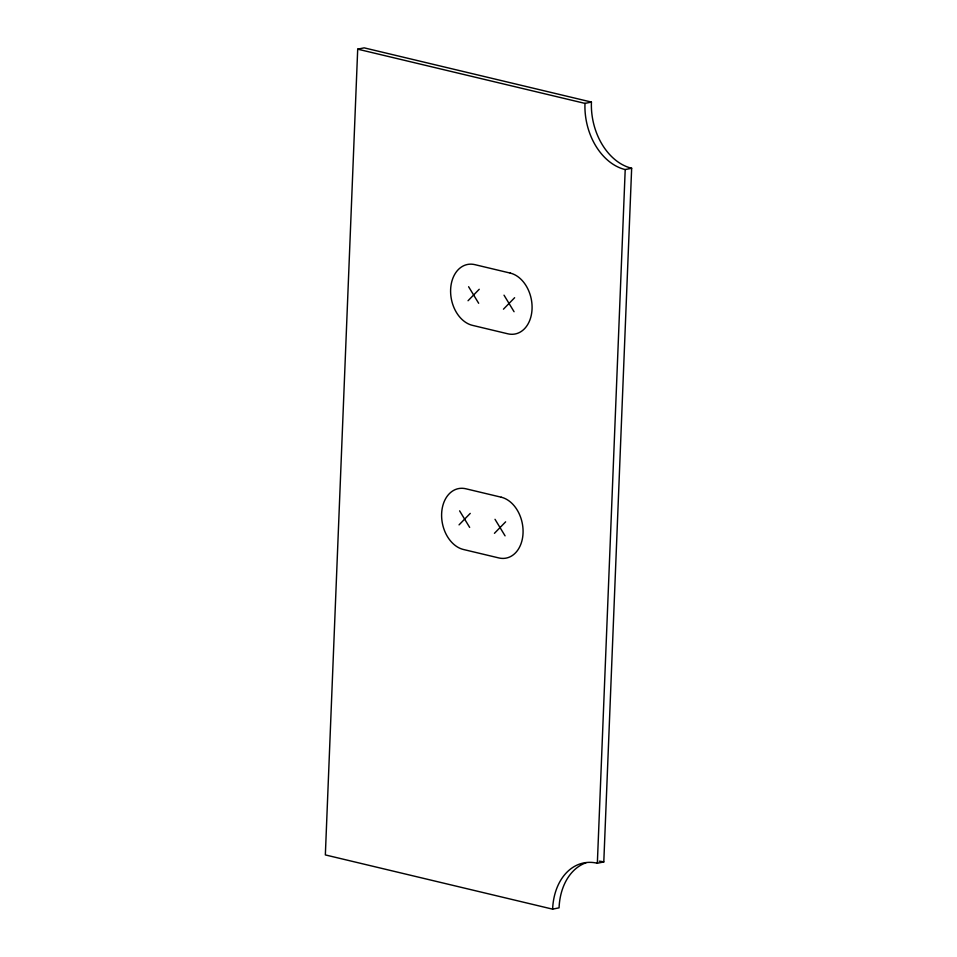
<?xml version="1.0" encoding="UTF-8"?>
<svg xmlns="http://www.w3.org/2000/svg" width="957" height="957" viewBox="0 0 957 957"><rect width="100%" height="100%" fill="white"/><g stroke="black" fill="none" stroke-linecap="round" stroke-linejoin="round"><path stroke-width="1.44" d="M552.62 909.15A57.48 41.809 78.5 0 1 597.347 863.25L603.795 861.946L631.656 168.253A57.48 41.809 78.5 0 1 591.426 102.076L364.15 47.85L357.703 49.166L325.344 854.924L552.62 909.15L559.067 907.834A57.48 41.809 78.5 0 1 586.091 862.747M597.347 863.25L625.208 169.568A57.48 41.809 78.5 0 1 584.978 103.392L357.703 49.166M468.045 300.737L479.23 289.265M503.454 309.183L514.627 297.711M459.049 524.867L470.234 513.395M494.446 533.312L505.631 521.84M584.978 103.392L591.426 102.076M625.208 169.568L631.656 168.253M504.016 295.175L514.065 311.719M468.607 286.729L478.667 303.273M495.008 519.304L505.069 535.848M459.611 510.859L469.66 527.403M599.273 861.18A57.48 41.809 78.5 0 1 603.795 861.946M510.26 273.092L474.863 264.646A31.138 22.645 78.5 0 0 450.627 289.504A31.138 22.645 78.5 0 0 472.423 325.344L507.82 333.802A31.138 22.645 78.5 0 0 532.056 308.932A31.138 22.645 78.5 0 0 510.26 273.092M501.253 497.221L465.856 488.776A31.138 22.645 78.5 0 0 441.632 513.634A31.138 22.645 78.5 0 0 463.415 549.485L498.824 557.931A31.138 22.645 78.5 0 0 523.048 533.073A31.138 22.645 78.5 0 0 501.253 497.221"/></g></svg>
